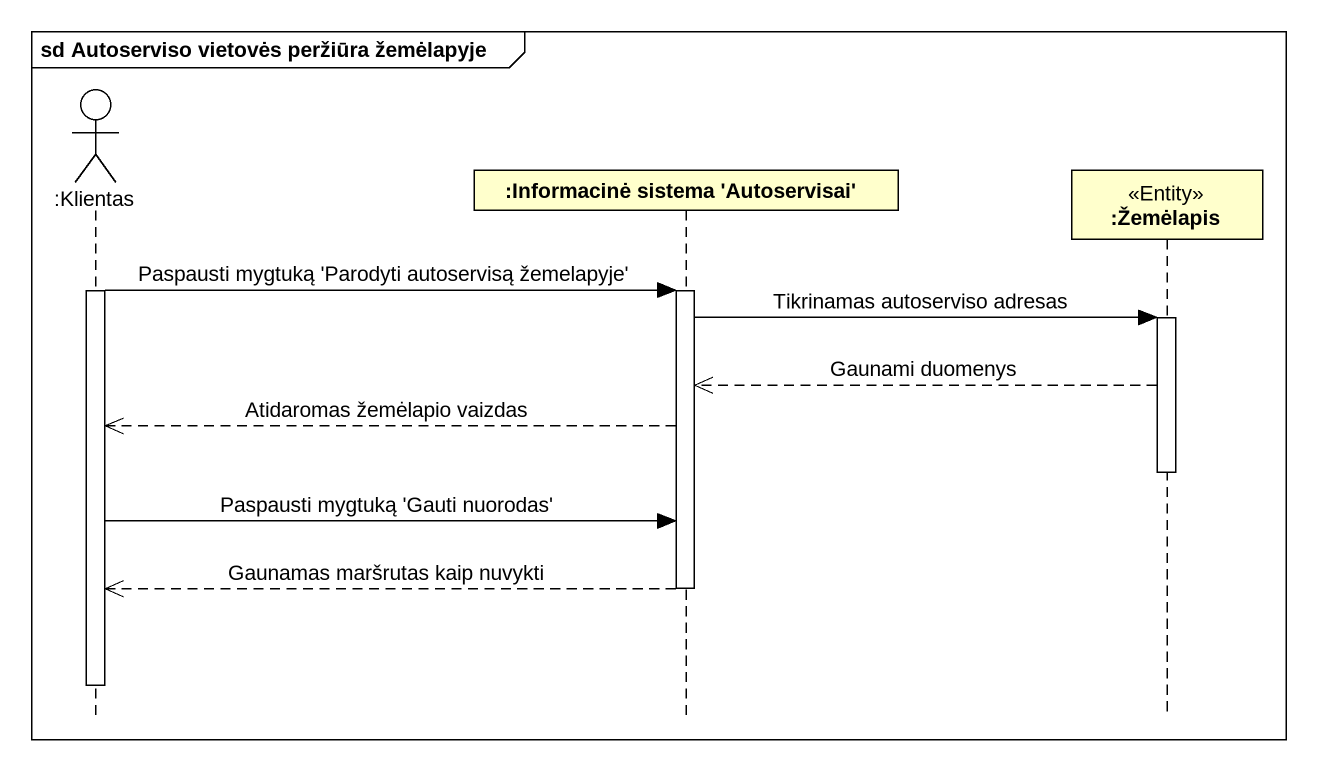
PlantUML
@startuml
mainframe sd Autoserviso vietovės peržiūra žemėlapyje
hide footbox
actor ":Klientas" as Klientas
participant ":Informacinė sistema 'Autoservisai'" as Informacinė_sistema
participant ":Žemėlapis" as Žemėlapis <<Entity>>

activate Klientas
Klientas -> Informacinė_sistema : Paspausti mygtuką 'Parodyti autoservisą žemelapyje'
activate Informacinė_sistema
Informacinė_sistema -> Žemėlapis : Tikrinamas autoserviso adresas
activate Žemėlapis
Žemėlapis -->> Informacinė_sistema : Gaunami duomenys
Informacinė_sistema -->> Klientas : Atidaromas žemėlapio vaizdas
deactivate Žemėlapis
Klientas -> Informacinė_sistema : Paspausti mygtuką 'Gauti nuorodas'
Informacinė_sistema -->> Klientas : Gaunamas maršrutas kaip nuvykti
deactivate Informacinė_sistema
deactivate Klientas
@enduml
